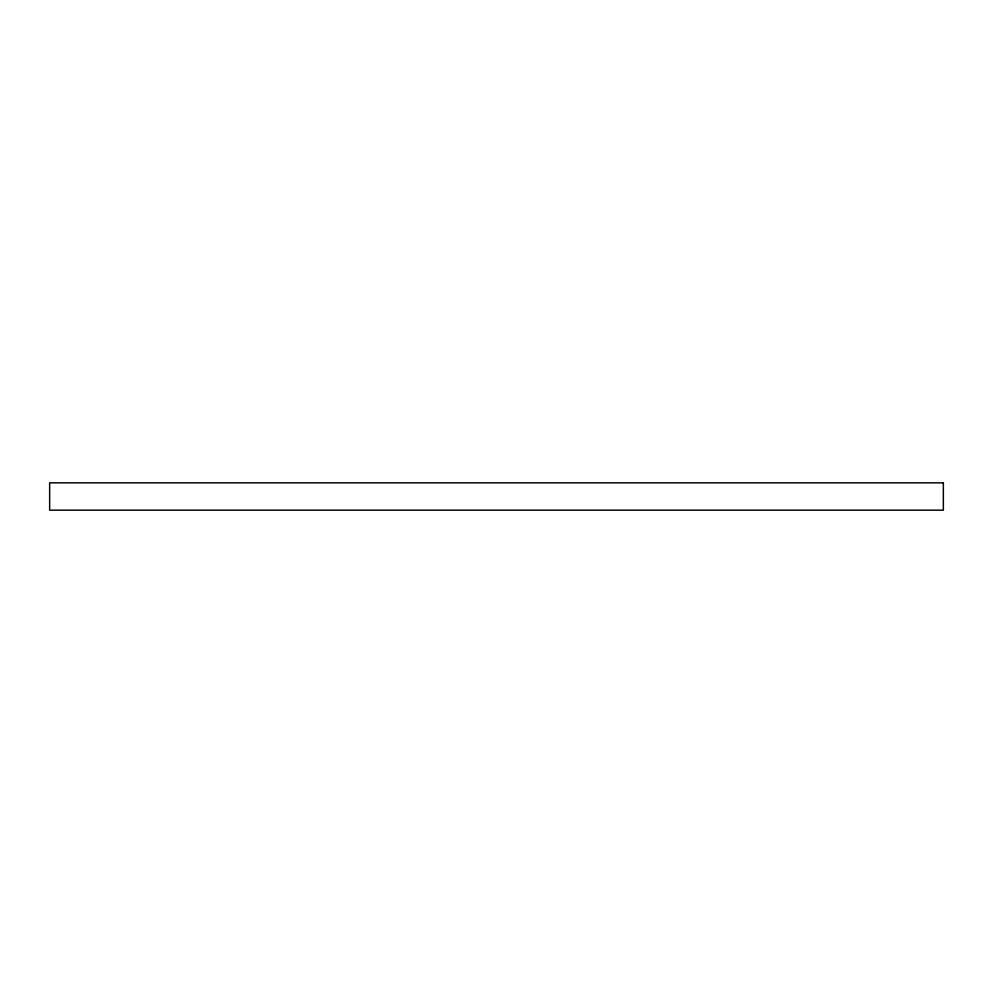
<?xml version="1.0" encoding="UTF-8"?>
<svg xmlns="http://www.w3.org/2000/svg" width="993" height="993" viewBox="0 0 993 993"><rect width="100%" height="100%" fill="white"/><g stroke="black" fill="none" stroke-linecap="round" stroke-linejoin="round"><path stroke-width="1.49" d="M943.35 482.834L49.65 482.834L49.65 510.166L943.35 510.166L943.35 482.834"/></g></svg>
